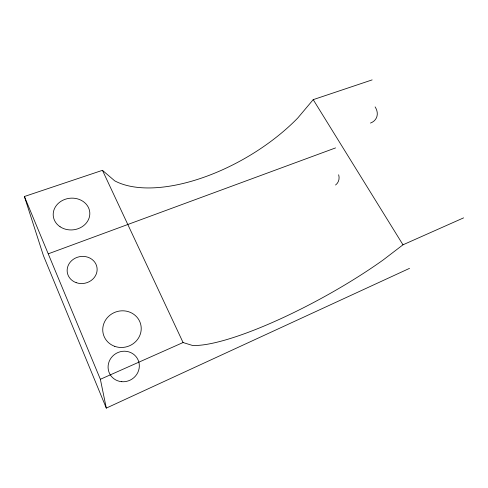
<?xml version="1.0" encoding="UTF-8"?>
<svg xmlns="http://www.w3.org/2000/svg" width="488" height="488" viewBox="0 0 488 488"><rect width="100%" height="100%" fill="white"/><g stroke="black" fill="none" stroke-linecap="round" stroke-linejoin="round"><path stroke-width="0.73" d="M372.137 79.892L313.211 99.65L297.772 117.998A130.827 64.66 -30 0 1 114.674 180.816L102.449 170.33L24.4 196.505L43.408 255.614L106.305 408.108L409.524 268.357M463.6 217.868L402.99 244.805L383.233 259.921A144.533 30.366 -28.7 0 1 192.449 345.443L183.067 342.533L100.369 379.286L106.305 408.108M48.403 253.772L335.567 147.907M313.211 99.65L402.99 244.805M102.449 170.33L183.067 342.533M24.4 196.505L100.369 379.286M338.66 174.783A12.755 10.638 27.2 0 1 335.573 185.019M375.107 106.89A15.104 11.828 26.5 0 1 370.465 123.067M76.152 282.644A15.055 13.536 -10.9 0 0 97.045 267.906A15.055 13.536 -10.9 0 0 73.212 259.378A15.055 13.536 -10.9 0 0 76.152 282.644M121.768 381.701A15.805 15.091 -30 0 0 138.104 359.979A15.805 15.091 -30 0 0 111.24 357.765A15.805 15.091 -30 0 0 121.768 381.701M114.784 346.364A19.337 18.257 -16.6 0 0 141.038 326.002A19.337 18.257 -16.6 0 0 110.117 315.059A19.337 18.257 -16.6 0 0 114.784 346.364M60.067 226.749A18.337 15.878 -5.9 0 0 89.615 215.983A18.337 15.878 -5.9 0 0 64.861 199.397A18.337 15.878 -5.9 0 0 60.067 226.749"/></g></svg>
